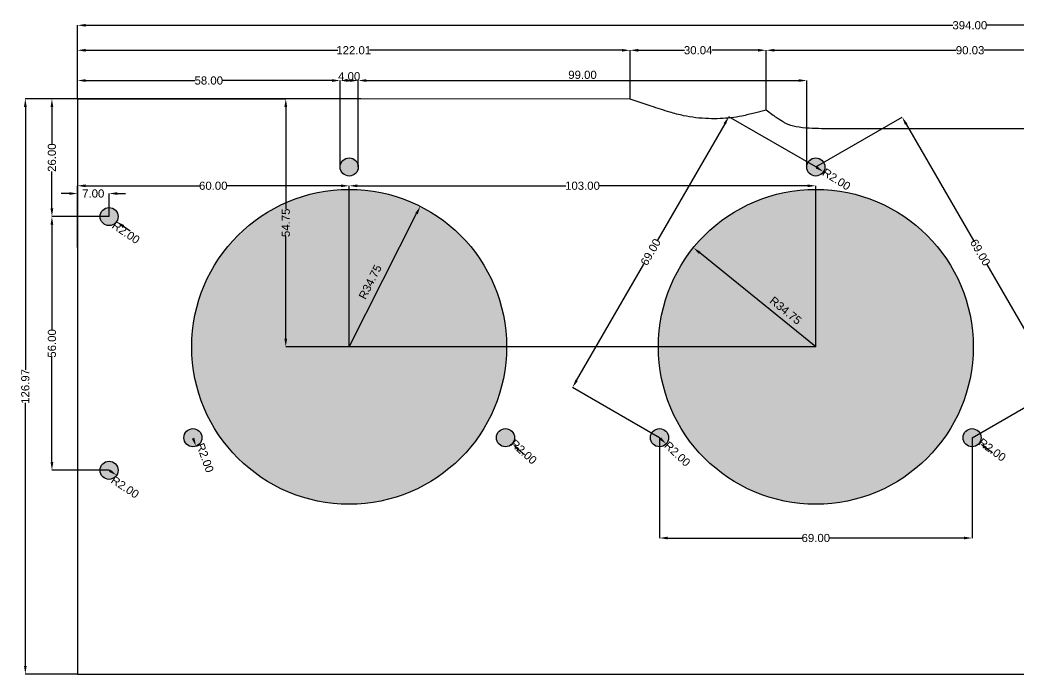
# Model space of a CAD drawing. Header units: centimetres. Extents: x -13 to 398, y 0 to 144.
# Drawn here: x -12.7 to 207.6, y 0 to 144.4 of the extents above; entities that cross this region are included whole.
import ezdxf

# ---------------------------------------------------------------- set-up
doc = ezdxf.new("R2010")
doc.units = ezdxf.units.CM
doc.header["$MEASUREMENT"] = 0
for name, color, linetype in [('Bemassung', 4, 'Continuous'), ('Schraffur', 7, 'Continuous'), ('Umrisse', 7, 'Continuous')]:
    doc.layers.add(name, color=color, linetype=linetype)
doc.styles.get("Standard").update_dxf_attribs({"font": 'arial.ttf'})
doc.dimstyles.get("Standard").update_dxf_attribs({"dimscale": 0.1, "dimtxt": 18, "dimasz": 18, "dimexe": 0.18, "dimexo": 0.0625, "dimgap": 0.09, "dimtad": 0, "dimzin": 0, "dimdsep": 46, "dimtxsty": 'Standard', "dimcen": 0, "dimadec": 0, "dimazin": 0, "dimtfac": 1, "dimtofl": 0, "dimtmove": 2, "dimatfit": 3, "dimfxl": 1, "dimtolj": 1, "dimtzin": 0, "dimarcsym": 0})

# ---------------------------------------------------------------- blocks, each defined once
blk = doc.blocks.new('*D36')
at = {"layer": 'Bemassung', "color": 0, "linetype": 'Continuous', "lineweight": -2, "transparency": 16777216}
for p, q in [((0, 126.98), (0, 137.69)), ((1.8, 137.67), (57.52, 137.67)), ((120.21, 137.67), (64.49, 137.67)), ((122.01, 126.87), (122.01, 137.69))]:
    blk.add_line(p, q, dxfattribs=at)
at = {"layer": 'Bemassung', "color": 0, "linetype": 'Continuous', "transparency": 16777216}
for points in [[(1.8, 137.97), (1.8, 137.37), (0, 137.67)], [(120.21, 137.97), (120.21, 137.37), (122.01, 137.67)]]:
    blk.add_solid(points, dxfattribs=at)
at = {"layer": 'Defpoints', "color": 0, "linetype": 'Continuous', "transparency": 16777216}
for p in [(122.01, 137.67), (0, 126.97), (122.01, 126.87)]:
    blk.add_point(p, dxfattribs=at)
at = {"layer": 'Bemassung', "color": 0, "linetype": 'Continuous', "transparency": 16777216, "insert": (61, 137.67), "char_height": 1.8, "attachment_point": 5}
blk.add_mtext('\\A1;122.01', dxfattribs=at)
blk = doc.blocks.new('*D37')
at = {"layer": 'Bemassung', "color": 0, "linetype": 'Continuous', "lineweight": -2, "transparency": 16777216}
for p, q in [((122.01, 126.87), (122.01, 137.69)), ((123.81, 137.67), (133.99, 137.67)), ((150.25, 137.67), (140.07, 137.67)), ((152.05, 124.48), (152.05, 137.69))]:
    blk.add_line(p, q, dxfattribs=at)
at = {"layer": 'Bemassung', "color": 0, "linetype": 'Continuous', "transparency": 16777216}
for points in [[(123.81, 137.97), (123.81, 137.37), (122.01, 137.67)], [(150.25, 137.97), (150.25, 137.37), (152.05, 137.67)]]:
    blk.add_solid(points, dxfattribs=at)
at = {"layer": 'Defpoints', "color": 0, "linetype": 'Continuous', "transparency": 16777216}
for p in [(152.05, 137.67), (122.01, 126.87), (152.05, 124.47)]:
    blk.add_point(p, dxfattribs=at)
at = {"layer": 'Bemassung', "color": 0, "linetype": 'Continuous', "transparency": 16777216, "insert": (137.03, 137.67), "char_height": 1.8, "attachment_point": 5}
blk.add_mtext('\\A1;30.04', dxfattribs=at)
blk = doc.blocks.new('*D38')
at = {"layer": 'Bemassung', "color": 0, "linetype": 'Continuous', "lineweight": -2, "transparency": 16777216}
for p, q in [((152.05, 124.48), (152.05, 137.69)), ((153.85, 137.67), (194.02, 137.67)), ((240.28, 137.67), (200.11, 137.67)), ((242.08, 124.48), (242.08, 137.69))]:
    blk.add_line(p, q, dxfattribs=at)
at = {"layer": 'Bemassung', "color": 0, "linetype": 'Continuous', "transparency": 16777216}
for points in [[(153.85, 137.97), (153.85, 137.37), (152.05, 137.67)], [(240.28, 137.97), (240.28, 137.37), (242.08, 137.67)]]:
    blk.add_solid(points, dxfattribs=at)
at = {"layer": 'Defpoints', "color": 0, "linetype": 'Continuous', "transparency": 16777216}
for p in [(242.08, 137.67), (152.05, 124.47), (242.08, 124.47)]:
    blk.add_point(p, dxfattribs=at)
at = {"layer": 'Bemassung', "color": 0, "linetype": 'Continuous', "transparency": 16777216, "insert": (197.06, 137.67), "char_height": 1.8, "attachment_point": 5}
blk.add_mtext('\\A1;90.03', dxfattribs=at)
blk = doc.blocks.new('*D39')
at = {"layer": 'Bemassung', "color": 0, "linetype": 'Continuous', "lineweight": -2, "transparency": 16777216}
for p, q in [((-0.01, 126.97), (-11.51, 126.97)), ((-11.49, 125.17), (-11.49, 67.15)), ((-11.49, 1.8), (-11.49, 59.82)), ((-0.01, 0), (-11.51, 0))]:
    blk.add_line(p, q, dxfattribs=at)
at = {"layer": 'Bemassung', "color": 0, "linetype": 'Continuous', "transparency": 16777216}
for points in [[(-11.79, 125.17), (-11.19, 125.17), (-11.49, 126.97)], [(-11.79, 1.8), (-11.19, 1.8), (-11.49, 0)]]:
    blk.add_solid(points, dxfattribs=at)
at = {"layer": 'Defpoints', "color": 0, "linetype": 'Continuous', "transparency": 16777216}
for p in [(0, 126.97), (0, 0), (-11.49, 0)]:
    blk.add_point(p, dxfattribs=at)
at = {"layer": 'Bemassung', "color": 0, "linetype": 'Continuous', "transparency": 16777216, "insert": (-11.49, 63.48), "char_height": 1.8, "attachment_point": 5, "rotation": 90}
blk.add_mtext('\\A1;126.97', dxfattribs=at)
blk = doc.blocks.new('*D40')
at = {"layer": 'Bemassung', "color": 0, "linetype": 'Continuous', "lineweight": -2, "transparency": 16777216}
for p, q in [((-1.8, 106.05), (-3.6, 106.05)), ((0, 100.98), (0, 106.07)), ((7, 100.98), (7, 106.07)), ((8.8, 106.05), (10.6, 106.05))]:
    blk.add_line(p, q, dxfattribs=at)
at = {"layer": 'Bemassung', "color": 0, "linetype": 'Continuous', "transparency": 16777216}
for points in [[(-1.8, 106.35), (-1.8, 105.75), (0, 106.05)], [(8.8, 106.35), (8.8, 105.75), (7, 106.05)]]:
    blk.add_solid(points, dxfattribs=at)
at = {"layer": 'Defpoints', "color": 0, "linetype": 'Continuous', "transparency": 16777216}
for p in [(0, 106.05), (0, 100.97), (7, 100.97)]:
    blk.add_point(p, dxfattribs=at)
at = {"layer": 'Bemassung', "color": 0, "linetype": 'Continuous', "transparency": 16777216, "insert": (3.5, 106.05), "char_height": 1.8, "attachment_point": 5}
blk.add_mtext('\\A1;7.00', dxfattribs=at)
blk = doc.blocks.new('*D41')
at = {"layer": 'Bemassung', "color": 0, "linetype": 'Continuous', "lineweight": -2, "transparency": 16777216}
for p, q in [((0, 126.98), (0, 131.01)), ((1.8, 130.99), (25.96, 130.99)), ((56.2, 130.99), (32.04, 130.99)), ((58, 111.92), (58, 131.01))]:
    blk.add_line(p, q, dxfattribs=at)
at = {"layer": 'Bemassung', "color": 0, "linetype": 'Continuous', "transparency": 16777216}
for points in [[(1.8, 131.29), (1.8, 130.69), (0, 130.99)], [(56.2, 131.29), (56.2, 130.69), (58, 130.99)]]:
    blk.add_solid(points, dxfattribs=at)
at = {"layer": 'Defpoints', "color": 0, "linetype": 'Continuous', "transparency": 16777216}
for p in [(58, 130.99), (0, 126.97), (58, 111.92)]:
    blk.add_point(p, dxfattribs=at)
at = {"layer": 'Bemassung', "color": 0, "linetype": 'Continuous', "transparency": 16777216, "insert": (29, 130.99), "char_height": 1.8, "attachment_point": 5}
blk.add_mtext('\\A1;58.00', dxfattribs=at)
blk = doc.blocks.new('*D42')
at = {"layer": 'Bemassung', "color": 0, "linetype": 'Continuous', "lineweight": -2, "transparency": 16777216}
for p, q in [((58, 111.92), (58, 131.01)), ((59.8, 130.99), (60.2, 130.99)), ((62, 111.92), (62, 131.01))]:
    blk.add_line(p, q, dxfattribs=at)
at = {"layer": 'Bemassung', "color": 0, "linetype": 'Continuous', "transparency": 16777216}
for points in [[(59.8, 131.29), (59.8, 130.69), (58, 130.99)], [(60.2, 131.29), (60.2, 130.69), (62, 130.99)]]:
    blk.add_solid(points, dxfattribs=at)
at = {"layer": 'Defpoints', "color": 0, "linetype": 'Continuous', "transparency": 16777216}
for p in [(62, 130.99), (58, 111.92), (62, 111.92)]:
    blk.add_point(p, dxfattribs=at)
at = {"layer": 'Bemassung', "color": 0, "linetype": 'Continuous', "transparency": 16777216, "insert": (60, 131.92), "char_height": 1.8, "attachment_point": 5}
blk.add_mtext('\\A1;4.00', dxfattribs=at)
blk = doc.blocks.new('*D43')
at = {"layer": 'Bemassung', "color": 0, "linetype": 'Continuous', "lineweight": -2, "transparency": 16777216}
for p, q in [((62, 111.92), (62, 131.01)), ((63.8, 130.99), (159.2, 130.99)), ((161, 111.92), (161, 131.01))]:
    blk.add_line(p, q, dxfattribs=at)
at = {"layer": 'Bemassung', "color": 0, "linetype": 'Continuous', "transparency": 16777216}
for points in [[(63.8, 131.29), (63.8, 130.69), (62, 130.99)], [(159.2, 131.29), (159.2, 130.69), (161, 130.99)]]:
    blk.add_solid(points, dxfattribs=at)
at = {"layer": 'Defpoints', "color": 0, "linetype": 'Continuous', "transparency": 16777216}
for p in [(161, 130.99), (62, 111.92), (161, 111.92)]:
    blk.add_point(p, dxfattribs=at)
at = {"layer": 'Bemassung', "color": 0, "linetype": 'Continuous', "transparency": 16777216, "insert": (111.5, 132.24), "char_height": 1.8, "attachment_point": 5}
blk.add_mtext('\\A1;99.00', dxfattribs=at)
blk = doc.blocks.new('*D44')
at = {"layer": 'Bemassung', "color": 0, "linetype": 'Continuous', "lineweight": -2, "transparency": 16777216}
for p, q in [((-0.01, 126.97), (-5.64, 126.97)), ((-5.62, 125.17), (-5.62, 117.03)), ((-5.62, 102.77), (-5.62, 110.91)), ((6.99, 100.97), (-5.64, 100.97))]:
    blk.add_line(p, q, dxfattribs=at)
at = {"layer": 'Bemassung', "color": 0, "linetype": 'Continuous', "transparency": 16777216}
for points in [[(-5.92, 125.17), (-5.32, 125.17), (-5.62, 126.97)], [(-5.92, 102.77), (-5.32, 102.77), (-5.62, 100.97)]]:
    blk.add_solid(points, dxfattribs=at)
at = {"layer": 'Defpoints', "color": 0, "linetype": 'Continuous', "transparency": 16777216}
for p in [(0, 126.97), (-5.62, 100.97), (7, 100.97)]:
    blk.add_point(p, dxfattribs=at)
at = {"layer": 'Bemassung', "color": 0, "linetype": 'Continuous', "transparency": 16777216, "insert": (-5.62, 113.97), "char_height": 1.8, "attachment_point": 5, "rotation": 90}
blk.add_mtext('\\A1;26.00', dxfattribs=at)
blk = doc.blocks.new('*D45')
at = {"layer": 'Bemassung', "color": 0, "linetype": 'Continuous', "lineweight": -2, "transparency": 16777216}
for p, q in [((6.99, 100.97), (-5.64, 100.97)), ((-5.62, 99.17), (-5.62, 76.01)), ((-5.62, 46.77), (-5.62, 69.93)), ((6.99, 44.97), (-5.64, 44.97))]:
    blk.add_line(p, q, dxfattribs=at)
at = {"layer": 'Bemassung', "color": 0, "linetype": 'Continuous', "transparency": 16777216}
for points in [[(-5.92, 99.17), (-5.32, 99.17), (-5.62, 100.97)], [(-5.92, 46.77), (-5.32, 46.77), (-5.62, 44.97)]]:
    blk.add_solid(points, dxfattribs=at)
at = {"layer": 'Defpoints', "color": 0, "linetype": 'Continuous', "transparency": 16777216}
for p in [(7, 100.97), (-5.62, 44.97), (7, 44.97)]:
    blk.add_point(p, dxfattribs=at)
at = {"layer": 'Bemassung', "color": 0, "linetype": 'Continuous', "transparency": 16777216, "insert": (-5.62, 72.97), "char_height": 1.8, "attachment_point": 5, "rotation": 90}
blk.add_mtext('\\A1;56.00', dxfattribs=at)
blk = doc.blocks.new('*D46')
at = {"layer": 'Bemassung', "color": 0, "linetype": 'Continuous', "lineweight": -2, "transparency": 16777216}
for p, q in [((142.9, 121.44), (128.07, 95.77)), ((162.99, 111.92), (143.78, 123.01)), ((110.2, 64.81), (125.02, 90.49)), ((128.49, 52.16), (109.28, 63.26))]:
    blk.add_line(p, q, dxfattribs=at)
at = {"layer": 'Bemassung', "color": 0, "linetype": 'Continuous', "transparency": 16777216}
for points in [[(142.64, 121.59), (143.16, 121.29), (143.8, 123)], [(109.94, 64.96), (110.46, 64.66), (109.3, 63.25)]]:
    blk.add_solid(points, dxfattribs=at)
at = {"layer": 'Defpoints', "color": 0, "linetype": 'Continuous', "transparency": 16777216}
for p in [(143.8, 123), (163, 111.92), (128.5, 52.16)]:
    blk.add_point(p, dxfattribs=at)
at = {"layer": 'Bemassung', "color": 0, "linetype": 'Continuous', "transparency": 16777216, "insert": (126.55, 93.13), "char_height": 1.8, "attachment_point": 5, "rotation": 60}
blk.add_mtext('\\A1;69.00', dxfattribs=at)
blk = doc.blocks.new('*D47')
at = {"layer": 'Bemassung', "color": 0, "linetype": 'Continuous', "lineweight": -2, "transparency": 16777216}
for p, q in [((128.5, 52.15), (128.5, 30)), ((197.5, 52.15), (197.5, 30)), ((130.3, 30.02), (159.95, 30.02)), ((195.7, 30.02), (166.05, 30.02))]:
    blk.add_line(p, q, dxfattribs=at)
at = {"layer": 'Bemassung', "color": 0, "linetype": 'Continuous', "transparency": 16777216}
for points in [[(130.3, 30.32), (130.3, 29.72), (128.5, 30.02)], [(195.7, 30.32), (195.7, 29.72), (197.5, 30.02)]]:
    blk.add_solid(points, dxfattribs=at)
at = {"layer": 'Defpoints', "color": 0, "linetype": 'Continuous', "transparency": 16777216}
for p in [(128.5, 52.16), (197.5, 52.16), (197.5, 30.02)]:
    blk.add_point(p, dxfattribs=at)
at = {"layer": 'Bemassung', "color": 0, "linetype": 'Continuous', "transparency": 16777216, "insert": (163, 30.02), "char_height": 1.8, "attachment_point": 5}
blk.add_mtext('\\A1;69.00', dxfattribs=at)
blk = doc.blocks.new('*D48')
at = {"layer": 'Bemassung', "color": 0, "linetype": 'Continuous', "lineweight": -2, "transparency": 16777216}
for p, q in [((163.01, 111.92), (182.07, 122.93)), ((182.95, 121.36), (197.78, 95.68)), ((215.65, 64.72), (200.83, 90.4)), ((197.51, 52.16), (216.57, 63.17))]:
    blk.add_line(p, q, dxfattribs=at)
at = {"layer": 'Bemassung', "color": 0, "linetype": 'Continuous', "transparency": 16777216}
for points in [[(183.21, 121.51), (182.69, 121.21), (182.05, 122.92)], [(215.91, 64.87), (215.39, 64.57), (216.55, 63.16)]]:
    blk.add_solid(points, dxfattribs=at)
at = {"layer": 'Defpoints', "color": 0, "linetype": 'Continuous', "transparency": 16777216}
for p in [(163, 111.92), (216.55, 63.16), (197.5, 52.16)]:
    blk.add_point(p, dxfattribs=at)
at = {"layer": 'Bemassung', "color": 0, "linetype": 'Continuous', "transparency": 16777216, "insert": (199.3, 93.04), "char_height": 1.8, "attachment_point": 5, "rotation": 300}
blk.add_mtext('\\A1;69.00', dxfattribs=at)
blk = doc.blocks.new('*D49')
at = {"layer": 'Bemassung', "color": 0, "linetype": 'Continuous', "lineweight": -2, "transparency": 16777216}
blk.add_line((163, 72.22), (137.39, 92.95), dxfattribs=at)
at = {"layer": 'Bemassung', "color": 0, "linetype": 'Continuous', "transparency": 16777216}
blk.add_solid([(137.57, 93.18), (137.2, 92.71), (135.99, 94.08)], dxfattribs=at)
at = {"layer": 'Defpoints', "color": 0, "linetype": 'Continuous', "transparency": 16777216}
for p in [(135.99, 94.08), (163, 72.22)]:
    blk.add_point(p, dxfattribs=at)
at = {"layer": 'Bemassung', "color": 0, "linetype": 'Continuous', "transparency": 16777216, "insert": (156.34, 80.23), "char_height": 1.8, "attachment_point": 5, "rotation": 321.0214}
blk.add_mtext('\\A1;R34.75', dxfattribs=at)
blk = doc.blocks.new('*D50')
at = {"layer": 'Bemassung', "color": 0, "linetype": 'Continuous', "lineweight": -2, "transparency": 16777216}
blk.add_line((10.15, 98.84), (11.64, 97.83), dxfattribs=at)
at = {"layer": 'Bemassung', "color": 0, "linetype": 'Continuous', "transparency": 16777216}
blk.add_solid([(10.32, 99.09), (9.98, 98.59), (8.66, 99.85)], dxfattribs=at)
at = {"layer": 'Defpoints', "color": 0, "linetype": 'Continuous', "transparency": 16777216}
for p in [(7, 100.97), (8.66, 99.85)]:
    blk.add_point(p, dxfattribs=at)
at = {"layer": 'Bemassung', "color": 0, "linetype": 'Continuous', "transparency": 16777216, "insert": (10.71, 97.43), "char_height": 1.8, "attachment_point": 5, "rotation": 325.9093}
blk.add_mtext('\\A1;R2.00', dxfattribs=at)
blk = doc.blocks.new('*D51')
at = {"layer": 'Bemassung', "color": 0, "linetype": 'Continuous', "lineweight": -2, "transparency": 16777216}
blk.add_line((7, 44.97), (7.17, 44.86), dxfattribs=at)
at = {"layer": 'Bemassung', "color": 0, "linetype": 'Continuous', "transparency": 16777216}
blk.add_solid([(7.33, 45.11), (7, 44.61), (8.67, 43.88)], dxfattribs=at)
at = {"layer": 'Defpoints', "color": 0, "linetype": 'Continuous', "transparency": 16777216}
for p in [(7, 44.97), (8.67, 43.88)]:
    blk.add_point(p, dxfattribs=at)
at = {"layer": 'Bemassung', "color": 0, "linetype": 'Continuous', "transparency": 16777216, "insert": (10.52, 41.24), "char_height": 1.8, "attachment_point": 5, "rotation": 326.8645}
blk.add_mtext('\\A1;R2.00', dxfattribs=at)
blk = doc.blocks.new('*D52')
at = {"layer": 'Bemassung', "color": 0, "linetype": 'Continuous', "lineweight": -2, "transparency": 16777216}
blk.add_line((25.5, 52.16), (25.57, 51.97), dxfattribs=at)
at = {"layer": 'Bemassung', "color": 0, "linetype": 'Continuous', "transparency": 16777216}
blk.add_solid([(25.85, 52.07), (25.29, 51.87), (26.18, 50.28)], dxfattribs=at)
at = {"layer": 'Defpoints', "color": 0, "linetype": 'Continuous', "transparency": 16777216}
for p in [(25.5, 52.16), (26.18, 50.28)]:
    blk.add_point(p, dxfattribs=at)
at = {"layer": 'Bemassung', "color": 0, "linetype": 'Continuous', "transparency": 16777216, "insert": (28.19, 47.74), "char_height": 1.8, "attachment_point": 5, "rotation": 289.8149}
blk.add_mtext('\\A1;R2.00', dxfattribs=at)
blk = doc.blocks.new('*D53')
at = {"layer": 'Bemassung', "color": 0, "linetype": 'Continuous', "lineweight": -2, "transparency": 16777216}
blk.add_line((97.33, 49.62), (98.67, 48.42), dxfattribs=at)
at = {"layer": 'Bemassung', "color": 0, "linetype": 'Continuous', "transparency": 16777216}
blk.add_solid([(97.53, 49.85), (97.13, 49.4), (95.99, 50.82)], dxfattribs=at)
at = {"layer": 'Defpoints', "color": 0, "linetype": 'Continuous', "transparency": 16777216}
for p in [(94.5, 52.16), (95.99, 50.82)]:
    blk.add_point(p, dxfattribs=at)
at = {"layer": 'Bemassung', "color": 0, "linetype": 'Continuous', "transparency": 16777216, "insert": (98.51, 49.03), "char_height": 1.8, "attachment_point": 5, "rotation": 318.1187}
blk.add_mtext('\\A1;R2.00', dxfattribs=at)
blk = doc.blocks.new('*D54')
at = {"layer": 'Bemassung', "color": 0, "linetype": 'Continuous', "lineweight": -2, "transparency": 16777216}
blk.add_line((128.5, 52.16), (128.65, 52.02), dxfattribs=at)
at = {"layer": 'Bemassung', "color": 0, "linetype": 'Continuous', "transparency": 16777216}
blk.add_solid([(128.85, 52.24), (128.44, 51.8), (129.96, 50.79)], dxfattribs=at)
at = {"layer": 'Defpoints', "color": 0, "linetype": 'Continuous', "transparency": 16777216}
for p in [(128.5, 52.16), (129.96, 50.79)]:
    blk.add_point(p, dxfattribs=at)
at = {"layer": 'Bemassung', "color": 0, "linetype": 'Continuous', "transparency": 16777216, "insert": (132.44, 48.57), "char_height": 1.8, "attachment_point": 5, "rotation": 316.8653}
blk.add_mtext('\\A1;R2.00', dxfattribs=at)
blk = doc.blocks.new('*D55')
at = {"layer": 'Bemassung', "color": 0, "linetype": 'Continuous', "lineweight": -2, "transparency": 16777216}
blk.add_line((163, 111.92), (163.17, 111.81), dxfattribs=at)
at = {"layer": 'Bemassung', "color": 0, "linetype": 'Continuous', "transparency": 16777216}
blk.add_solid([(163.33, 112.06), (163.01, 111.56), (164.69, 110.85)], dxfattribs=at)
at = {"layer": 'Defpoints', "color": 0, "linetype": 'Continuous', "transparency": 16777216}
for p in [(163, 111.92), (164.69, 110.85)]:
    blk.add_point(p, dxfattribs=at)
at = {"layer": 'Bemassung', "color": 0, "linetype": 'Continuous', "transparency": 16777216, "insert": (167.57, 109.19), "char_height": 1.8, "attachment_point": 5, "rotation": 327.6788}
blk.add_mtext('\\A1;R2.00', dxfattribs=at)
blk = doc.blocks.new('*D56')
at = {"layer": 'Bemassung', "color": 0, "linetype": 'Continuous', "lineweight": -2, "transparency": 16777216}
blk.add_line((200.57, 49.92), (202.02, 48.86), dxfattribs=at)
at = {"layer": 'Bemassung', "color": 0, "linetype": 'Continuous', "transparency": 16777216}
blk.add_solid([(200.75, 50.16), (200.39, 49.68), (199.12, 50.98)], dxfattribs=at)
at = {"layer": 'Defpoints', "color": 0, "linetype": 'Continuous', "transparency": 16777216}
for p in [(197.5, 52.16), (199.12, 50.98)]:
    blk.add_point(p, dxfattribs=at)
at = {"layer": 'Bemassung', "color": 0, "linetype": 'Continuous', "transparency": 16777216, "insert": (201.94, 49.48), "char_height": 1.8, "attachment_point": 5, "rotation": 323.8902}
blk.add_mtext('\\A1;R2.00', dxfattribs=at)
blk = doc.blocks.new('*D57')
at = {"layer": 'Bemassung', "color": 0, "linetype": 'Continuous', "lineweight": -2, "transparency": 16777216}
blk.add_line((60, 72.22), (74.88, 101.62), dxfattribs=at)
at = {"layer": 'Bemassung', "color": 0, "linetype": 'Continuous', "transparency": 16777216}
blk.add_solid([(74.61, 101.76), (75.15, 101.48), (75.69, 103.23)], dxfattribs=at)
at = {"layer": 'Defpoints', "color": 0, "linetype": 'Continuous', "transparency": 16777216}
for p in [(75.69, 103.23), (60, 72.22)]:
    blk.add_point(p, dxfattribs=at)
at = {"layer": 'Bemassung', "color": 0, "linetype": 'Continuous', "transparency": 16777216, "insert": (64.64, 86.55), "char_height": 1.8, "attachment_point": 5, "rotation": 63.1582}
blk.add_mtext('\\A1;R34.75', dxfattribs=at)
blk = doc.blocks.new('*D65')
at = {"layer": 'Bemassung', "color": 0, "linetype": 'Continuous', "lineweight": -2, "transparency": 16777216}
for p, q in [((0, 126.98), (0, 143.2)), ((1.8, 143.18), (193.26, 143.18)), ((392.2, 143.18), (200.74, 143.18)), ((394, 126.98), (394, 143.2))]:
    blk.add_line(p, q, dxfattribs=at)
at = {"layer": 'Bemassung', "color": 0, "linetype": 'Continuous', "transparency": 16777216}
for points in [[(1.8, 143.48), (1.8, 142.88), (0, 143.18)], [(392.2, 143.48), (392.2, 142.88), (394, 143.18)]]:
    blk.add_solid(points, dxfattribs=at)
at = {"layer": 'Defpoints', "color": 0, "linetype": 'Continuous', "transparency": 16777216}
for p in [(394, 143.18), (0, 126.97), (394, 126.97)]:
    blk.add_point(p, dxfattribs=at)
at = {"layer": 'Bemassung', "color": 0, "linetype": 'Continuous', "transparency": 16777216, "insert": (197, 143.18), "char_height": 1.8, "attachment_point": 5}
blk.add_mtext('\\A1;394.00', dxfattribs=at)
blk = doc.blocks.new('*D66')
at = {"layer": 'Bemassung', "color": 0, "linetype": 'Continuous', "lineweight": -2, "transparency": 16777216}
for p, q in [((0, 94.11), (0, 107.78)), ((1.8, 107.76), (26.95, 107.76)), ((58.2, 107.76), (33.05, 107.76)), ((60, 72.23), (60, 107.78))]:
    blk.add_line(p, q, dxfattribs=at)
at = {"layer": 'Bemassung', "color": 0, "linetype": 'Continuous', "transparency": 16777216}
for points in [[(1.8, 108.06), (1.8, 107.46), (0, 107.76)], [(58.2, 108.06), (58.2, 107.46), (60, 107.76)]]:
    blk.add_solid(points, dxfattribs=at)
at = {"layer": 'Defpoints', "color": 0, "linetype": 'Continuous', "transparency": 16777216}
for p in [(60, 107.76), (0, 94.1), (60, 72.22)]:
    blk.add_point(p, dxfattribs=at)
at = {"layer": 'Bemassung', "color": 0, "linetype": 'Continuous', "transparency": 16777216, "insert": (30, 107.76), "char_height": 1.8, "attachment_point": 5}
blk.add_mtext('\\A1;60.00', dxfattribs=at)
blk = doc.blocks.new('*D67')
at = {"layer": 'Bemassung', "color": 0, "linetype": 'Continuous', "lineweight": -2, "transparency": 16777216}
for p, q in [((60, 72.23), (60, 107.78)), ((61.8, 107.76), (107.84, 107.76)), ((161.2, 107.76), (115.16, 107.76)), ((163, 72.23), (163, 107.78))]:
    blk.add_line(p, q, dxfattribs=at)
at = {"layer": 'Bemassung', "color": 0, "linetype": 'Continuous', "transparency": 16777216}
for points in [[(61.8, 108.06), (61.8, 107.46), (60, 107.76)], [(161.2, 108.06), (161.2, 107.46), (163, 107.76)]]:
    blk.add_solid(points, dxfattribs=at)
at = {"layer": 'Defpoints', "color": 0, "linetype": 'Continuous', "transparency": 16777216}
for p in [(163, 107.76), (60, 72.22), (163, 72.22)]:
    blk.add_point(p, dxfattribs=at)
at = {"layer": 'Bemassung', "color": 0, "linetype": 'Continuous', "transparency": 16777216, "insert": (111.5, 107.76), "char_height": 1.8, "attachment_point": 5}
blk.add_mtext('\\A1;103.00', dxfattribs=at)
blk = doc.blocks.new('*D68')
at = {"layer": 'Bemassung', "color": 0, "linetype": 'Continuous', "lineweight": -2, "transparency": 16777216}
for p, q in [((0.01, 126.97), (46.02, 126.97)), ((46, 125.17), (46, 102.65)), ((46, 74.02), (46, 96.54)), ((162.99, 72.22), (45.98, 72.22))]:
    blk.add_line(p, q, dxfattribs=at)
at = {"layer": 'Bemassung', "color": 0, "linetype": 'Continuous', "transparency": 16777216}
for points in [[(45.7, 125.17), (46.3, 125.17), (46, 126.97)], [(45.7, 74.02), (46.3, 74.02), (46, 72.22)]]:
    blk.add_solid(points, dxfattribs=at)
at = {"layer": 'Defpoints', "color": 0, "linetype": 'Continuous', "transparency": 16777216}
for p in [(0, 126.97), (46, 72.22), (163, 72.22)]:
    blk.add_point(p, dxfattribs=at)
at = {"layer": 'Bemassung', "color": 0, "linetype": 'Continuous', "transparency": 16777216, "insert": (46, 99.59), "char_height": 1.8, "attachment_point": 5, "rotation": 90}
blk.add_mtext('\\A1;54.75', dxfattribs=at)

msp = doc.modelspace()

# ---------------------------------------------------------------- hatches: boundary and pattern name
at = {"layer": 'Schraffur', "linetype": 'Continuous'}
h = msp.add_hatch(color=256, dxfattribs=at)
h.dxf.hatch_style = 1
edge = h.paths.add_edge_path()
edge.add_arc((60, 111.916), 2, 0, 360)
h = msp.add_hatch(color=256, dxfattribs=at)
h.dxf.hatch_style = 1
edge = h.paths.add_edge_path()
edge.add_arc((163, 111.916), 2, 0, 360)
h = msp.add_hatch(color=256, dxfattribs=at)
h.dxf.hatch_style = 1
edge = h.paths.add_edge_path()
edge.add_arc((60, 72.22), 34.75, 0, 360)
h = msp.add_hatch(color=256, dxfattribs=at)
h.dxf.hatch_style = 1
edge = h.paths.add_edge_path()
edge.add_arc((163, 72.22), 34.75, 0, 360)
h = msp.add_hatch(color=256, dxfattribs=at)
h.dxf.hatch_style = 1
edge = h.paths.add_edge_path()
edge.add_arc((7, 100.97), 2, 0, 360)
h = msp.add_hatch(color=256, dxfattribs=at)
h.dxf.hatch_style = 1
edge = h.paths.add_edge_path()
edge.add_arc((25.5, 52.16), 2, 0, 360)
h = msp.add_hatch(color=256, dxfattribs=at)
h.dxf.hatch_style = 1
edge = h.paths.add_edge_path()
edge.add_arc((94.5, 52.16), 2, 0, 360)
h = msp.add_hatch(color=256, dxfattribs=at)
h.dxf.hatch_style = 1
edge = h.paths.add_edge_path()
edge.add_arc((128.5, 52.16), 2, 0, 360)
h = msp.add_hatch(color=256, dxfattribs=at)
h.dxf.hatch_style = 1
edge = h.paths.add_edge_path()
edge.add_arc((197.5, 52.16), 2, 0, 360)
h = msp.add_hatch(color=256, dxfattribs=at)
h.dxf.hatch_style = 1
edge = h.paths.add_edge_path()
edge.add_arc((7, 44.97), 2, 0, 360)

# ---------------------------------------------------------------- linework, layer by layer
at = {"layer": 'Umrisse'}
msp.add_lwpolyline([(0, 126.97), (0, 61.234), (0, 0), (196.964, 0), (394, 0)], dxfattribs=at)
msp.add_lwpolyline([(222.039, 120.315), (188.077, 120.317, -0.0003854), (166.974, 120.335, -0.009849), (161.545, 120.452, -0.036545), (158.639, 120.786, -0.067635), (156.389, 121.537, -0.018894), (155.809, 121.85, -0.008311), (155.065, 122.307, -0.008212), (154.29, 122.817, -0.010911), (153.604, 123.308), (152.047, 124.474), (149.478, 123.807, -0.012571), (146.694, 123.159, -0.020525), (144.301, 122.767, -0.0208542), (141.887, 122.586, -0.016665), (139.349, 122.583, -0.020828), (136.501, 122.793, -0.024238), (133.822, 123.236, -0.019472), (130.763, 124.022, -0.007822), (126.646, 125.322), (122.008, 126.867), (62.55, 126.918), (0, 126.97)], format="xyb", dxfattribs=at)
at = {"layer": 'Umrisse', "linetype": 'Continuous'}
for centre, radius in [((60, 111.916), 2), ((163, 111.916), 2), ((60, 72.22), 34.75), ((163, 72.22), 34.75), ((7, 100.97), 2), ((25.5, 52.16), 2), ((94.5, 52.16), 2), ((128.5, 52.16), 2), ((197.5, 52.16), 2), ((7, 44.97), 2)]:
    msp.add_circle(centre, radius, dxfattribs=at)

# ---------------------------------------------------------------- dimensions: what is measured, and where the dimension line sits
at = {"layer": 'Bemassung', "linetype": 'Continuous'}
for base, p1, p2, picture, middle in [((394, 143.177), (0, 126.97), (394, 126.97), '*D65', (197, 143.177)), ((60, 107.761), (0, 94.102), (60, 72.22), '*D66', (30, 107.761)), ((163, 107.761), (60, 72.22), (163, 72.22), '*D67', (111.5, 107.761)), ((197.5, 30.023), (128.5, 52.16), (197.5, 52.16), '*D47', (163, 30.023))]:
    dim = msp.add_linear_dim(base=base, p1=p1, p2=p2, dimstyle='Standard', dxfattribs=at)
    dim.commit()
    dim.dimension.update_dxf_attribs({"geometry": picture, "text_midpoint": middle})
for base, p1, p2, override, picture, middle in [((122.008, 137.675), (0, 126.97), (122.008, 126.867), {"dimscale": 0.1}, '*D36', (61.004, 137.675)), ((152.047, 137.675), (122.008, 126.867), (152.047, 124.474), {"dimscale": 0.1, "dimtmove": 1}, '*D37', (137.028, 137.675)), ((242.08, 137.675), (152.047, 124.474), (242.08, 124.474), {"dimscale": 0.1, "dimtmove": 1}, '*D38', (197.064, 137.675))]:
    dim = msp.add_linear_dim(base=base, p1=p1, p2=p2, dimstyle='Standard', override=override, dxfattribs=at)
    dim.commit()
    dim.dimension.update_dxf_attribs({"geometry": picture, "text_midpoint": middle})
for base, p1, p2, override, picture, middle in [((62, 130.987), (58, 111.916), (62, 111.916), {"dimscale": 0.1, "dimtmove": 1}, '*D42', (60, 131.918)), ((161, 130.987), (62, 111.916), (161, 111.916), {"dimscale": 0.1, "dimtmove": 1}, '*D43', (111.5, 132.242)), ((58, 130.987), (0, 126.97), (58, 111.916), {"dimscale": 0.1}, '*D41', (29, 130.987)), ((0, 106.052), (7, 100.97), (0, 100.97), {"dimscale": 0.1}, '*D40', (3.5, 106.052))]:
    dim = msp.add_linear_dim(base=base, p1=p1, p2=p2, dimstyle='Standard', override=override, dxfattribs=at)
    dim.commit()
    dim.dimension.update_dxf_attribs({"geometry": picture, "text_midpoint": middle, "dimtype": 160})
for base, p1, p2, picture, middle in [((-11.495, 0), (0, 126.97), (0, 0), '*D39', (-11.495, 63.485)), ((-5.622, 100.97), (0, 126.97), (7, 100.97), '*D44', (-5.622, 113.97)), ((-5.622, 44.97), (7, 100.97), (7, 44.97), '*D45', (-5.622, 72.97))]:
    dim = msp.add_linear_dim(base=base, p1=p1, p2=p2, angle=90, dimstyle='Standard', override={"dimscale": 0.1}, dxfattribs=at)
    dim.commit()
    dim.dimension.update_dxf_attribs({"geometry": picture, "text_midpoint": middle})
dim = msp.add_linear_dim(base=(46, 72.22), p1=(0, 126.97), p2=(163, 72.22), angle=90, dimstyle='Standard', dxfattribs=at)
dim.commit()
dim.dimension.update_dxf_attribs({"geometry": '*D68', "text_midpoint": (46, 99.595)})
for p1, p2, distance, picture, middle in [((128.5, 52.16), (163, 111.916), 22.175, '*D46', (126.546, 93.126)), ((163, 111.916), (197.5, 52.16), 22.002, '*D48', (199.304, 93.039))]:
    dim = msp.add_aligned_dim(p1=p1, p2=p2, distance=distance, dimstyle='Standard', dxfattribs=at)
    dim.commit()
    dim.dimension.update_dxf_attribs({"geometry": picture, "text_midpoint": middle})
for center, mpoint, picture, middle in [((163, 111.916), (164.69, 110.847), '*D55', (167.565, 109.187)), ((60, 72.22), (75.691, 103.226), '*D57', (64.64, 86.55)), ((7, 100.97), (8.656, 99.849), '*D50', (10.713, 97.434)), ((163, 72.22), (135.986, 94.079), '*D49', (156.342, 80.226)), ((25.5, 52.16), (26.178, 50.279), '*D52', (28.187, 47.739)), ((94.5, 52.16), (95.989, 50.825), '*D53', (98.509, 49.027)), ((128.5, 52.16), (129.959, 50.793), '*D54', (132.435, 48.573)), ((197.5, 52.16), (199.116, 50.981), '*D56', (201.937, 49.479)), ((7, 44.97), (8.675, 43.877), '*D51', (10.517, 41.236))]:
    dim = msp.add_radius_dim(center=center, mpoint=mpoint, dimstyle='Standard', dxfattribs=at)
    dim.commit()
    dim.dimension.update_dxf_attribs({"geometry": picture, "text_midpoint": middle, "dimtype": 164})

doc.saveas('drawing.dxf')
